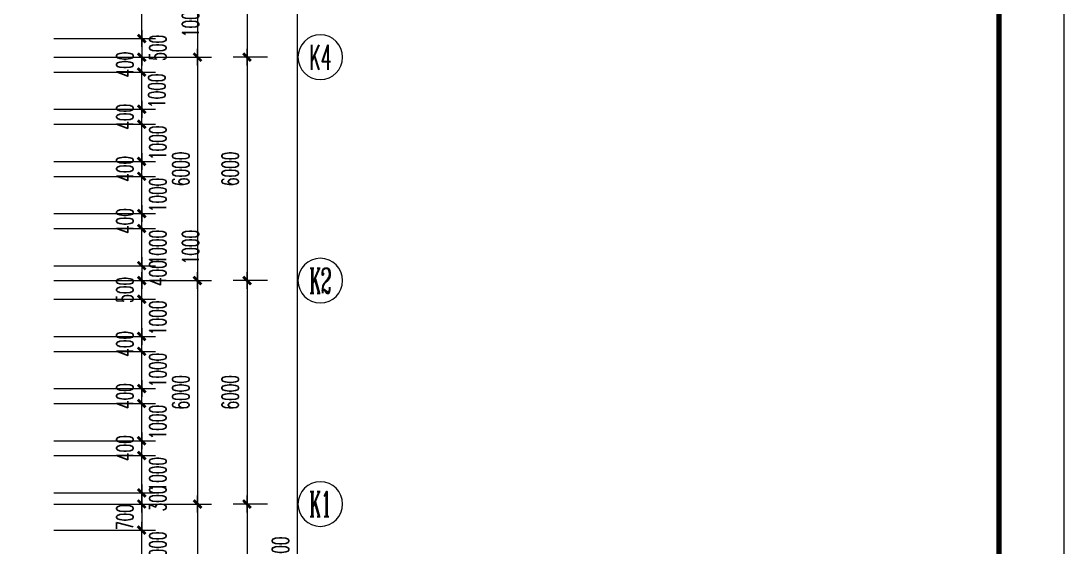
# Model space of a CAD drawing. Extents: x 1575758 to 1999219, y -897052 to -636879.
# Drawn here: x 1684444 to 1712478, y -680746 to -666614 of the extents above; entities that cross this region are included whole.
import ezdxf
from ezdxf.enums import TextEntityAlignment as Align

# ---------------------------------------------------------------- set-up
doc = ezdxf.new("R2010")
doc.units = 0
doc.header["$LTSCALE"] = 1500
doc.header["$MEASUREMENT"] = 0
doc.layers.get('0').update_dxf_attribs({"linetype": 'CONTINUOUS', "lineweight": 5})
doc.layers.get('DEFPOINTS').update_dxf_attribs({"linetype": 'CONTINUOUS', "lineweight": 5})
for name, color, linetype, lineweight in [('AXIS', 7, 'CONTINUOUS', 5), ('AXIS_TEXT', 7, 'CONTINUOUS', 5), ('PUB_DIM', 7, 'CONTINUOUS', 5)]:
    doc.layers.add(name, color=color, linetype=linetype, lineweight=lineweight)
doc.styles.add('COMPLEX', font='COMPLEX')
doc.styles.add('DIM_FONT', font='romans.shx', dxfattribs={"width": 0.6})
doc.dimstyles.new('NORMAL', dxfattribs={"dimscale": 1.5, "dimtxt": 300, "dimasz": 1, "dimexe": 250, "dimexo": 300, "dimgap": 150, "dimtad": 1, "dimdec": 0, "dimdsep": 46, "dimtxsty": 'DIM_FONT', "dimblk1": '_DIMX', "dimblk2": '_DIMX', "dimsah": 1, "dimcen": 2.5, "dimdle": 0.3, "dimclrd": 256, "dimclre": 256, "dimclrt": 256, "dimadec": 0, "dimazin": 0, "dimtfac": 1, "dimtdec": 0, "dimtix": 1, "dimtmove": 2, "dimatfit": 3, "dimldrblk": '_DIMX', "dimfxl": 1, "dimtvp": 1, "dimtolj": 1, "dimtzin": 0, "dimlwd": -1, "dimlwe": -1, "dimarcsym": 0})

# ---------------------------------------------------------------- blocks, each defined once
blk = doc.blocks.new('_AXISO')
blk.add_circle((0, 0), 0.5)
at = {"layer": 'AXIS_TEXT', "style": 'COMPLEX', "width": 1.041667}
blk.add_attdef('A', text='', height=0.56, dxfattribs=at).set_placement((-0.25, -0.28), (0.25, -0.28), align=Align.FIT)
blk = doc.blocks.new('_DIMX')
blk.add_line((-150, 0), (150, 0))
at = {"const_width": 50}
blk.add_lwpolyline([(-70, -70), (70, 70)], dxfattribs=at)
blk = doc.blocks.new('*D374')
at = {"layer": 'DEFPOINTS', "color": 0, "lineweight": 5}
for p in [(1684881, -667589), (1684881, -673589), (1689191, -673589)]:
    blk.add_point(p, dxfattribs=at)
at = {"layer": 'PUB_DIM'}
for p, q in [((1685331, -667589), (1689566, -667589)), ((1689191, -667591), (1689191, -673588)), ((1685331, -673589), (1689566, -673589))]:
    blk.add_line(p, q, dxfattribs=at)
at = {"layer": 'PUB_DIM', "xscale": 1.5, "yscale": 1.5, "zscale": 1.5}
for p, rotation in [((1689191, -667589), 90), ((1689191, -673589), 270)]:
    blk.add_blockref('_DIMX', p, dxfattribs=dict(at, rotation=rotation))
at = {"layer": 'PUB_DIM', "insert": (1688741, -670589), "char_height": 450, "attachment_point": 5, "rotation": 90, "style": 'DIM_FONT'}
blk.add_mtext('\\A1;6000', dxfattribs=at)
blk = doc.blocks.new('*D375')
at = {"layer": 'DEFPOINTS', "color": 0, "lineweight": 5}
for p in [(1684881, -673589), (1684881, -679589), (1689191, -679589)]:
    blk.add_point(p, dxfattribs=at)
at = {"layer": 'PUB_DIM'}
for p, q in [((1685331, -673589), (1689566, -673589)), ((1689191, -673591), (1689191, -679588)), ((1685331, -679589), (1689566, -679589))]:
    blk.add_line(p, q, dxfattribs=at)
at = {"layer": 'PUB_DIM', "xscale": 1.5, "yscale": 1.5, "zscale": 1.5}
for p, rotation in [((1689191, -673589), 90), ((1689191, -679589), 270)]:
    blk.add_blockref('_DIMX', p, dxfattribs=dict(at, rotation=rotation))
at = {"layer": 'PUB_DIM', "insert": (1688741, -676589), "char_height": 450, "attachment_point": 5, "rotation": 90, "style": 'DIM_FONT'}
blk.add_mtext('\\A1;6000', dxfattribs=at)
blk = doc.blocks.new('*D376')
at = {"layer": 'DEFPOINTS', "color": 0, "lineweight": 5}
for p in [(1684881, -679589), (1684881, -684989), (1689191, -684989)]:
    blk.add_point(p, dxfattribs=at)
at = {"layer": 'PUB_DIM'}
for p, q in [((1685331, -679589), (1689566, -679589)), ((1689191, -679591), (1689191, -684988)), ((1685331, -684989), (1689566, -684989))]:
    blk.add_line(p, q, dxfattribs=at)
at = {"layer": 'PUB_DIM', "xscale": 1.5, "yscale": 1.5, "zscale": 1.5}
for p, rotation in [((1689191, -679589), 90), ((1689191, -684989), 270)]:
    blk.add_blockref('_DIMX', p, dxfattribs=dict(at, rotation=rotation))
at = {"layer": 'PUB_DIM', "insert": (1688741, -682289), "char_height": 450, "attachment_point": 5, "rotation": 90, "style": 'DIM_FONT'}
blk.add_mtext('\\A1;5400', dxfattribs=at)
blk = doc.blocks.new('*D377')
at = {"layer": 'DEFPOINTS', "color": 0, "lineweight": 5}
for p in [(1684881, -661589), (1684881, -667589), (1689191, -667589)]:
    blk.add_point(p, dxfattribs=at)
at = {"layer": 'PUB_DIM'}
for p, q in [((1685331, -661589), (1689566, -661589)), ((1689191, -661591), (1689191, -667588)), ((1685331, -667589), (1689566, -667589))]:
    blk.add_line(p, q, dxfattribs=at)
at = {"layer": 'PUB_DIM', "xscale": 1.5, "yscale": 1.5, "zscale": 1.5}
for p, rotation in [((1689191, -661589), 90), ((1689191, -667589), 270)]:
    blk.add_blockref('_DIMX', p, dxfattribs=dict(at, rotation=rotation))
at = {"layer": 'PUB_DIM', "insert": (1688741, -664589), "char_height": 450, "attachment_point": 5, "rotation": 90, "style": 'DIM_FONT'}
blk.add_mtext('\\A1;6000', dxfattribs=at)
blk = doc.blocks.new('*D502')
at = {"layer": 'DEFPOINTS', "color": 0, "lineweight": 5}
for p in [(1684881, -679289), (1687691, -679289), (1684881, -679589)]:
    blk.add_point(p, dxfattribs=at)
at = {"layer": 'PUB_DIM'}
for p, q in [((1685331, -679289), (1688066, -679289)), ((1687691, -679288), (1687691, -679286)), ((1687691, -679589), (1687691, -679289)), ((1685331, -679589), (1688066, -679589)), ((1687691, -679591), (1687691, -679592))]:
    blk.add_line(p, q, dxfattribs=at)
at = {"layer": 'PUB_DIM', "xscale": 1.5, "yscale": 1.5, "zscale": 1.5}
for p, rotation in [((1687691, -679289), 270), ((1687691, -679589), 90)]:
    blk.add_blockref('_DIMX', p, dxfattribs=dict(at, rotation=rotation))
at = {"layer": 'PUB_DIM', "insert": (1688123, -679439), "char_height": 450, "attachment_point": 5, "rotation": 90, "style": 'DIM_FONT'}
blk.add_mtext('\\A1;300', dxfattribs=at)
blk = doc.blocks.new('*D503')
at = {"layer": 'DEFPOINTS', "color": 0, "lineweight": 5}
for p in [(1684881, -677889), (1687691, -677889), (1684881, -678289)]:
    blk.add_point(p, dxfattribs=at)
at = {"layer": 'PUB_DIM'}
for p, q in [((1685331, -677889), (1688066, -677889)), ((1687691, -677888), (1687691, -677886)), ((1687691, -678289), (1687691, -677889)), ((1685331, -678289), (1688066, -678289)), ((1687691, -678291), (1687691, -678292))]:
    blk.add_line(p, q, dxfattribs=at)
at = {"layer": 'PUB_DIM', "xscale": 1.5, "yscale": 1.5, "zscale": 1.5}
for p, rotation in [((1687691, -677889), 270), ((1687691, -678289), 90)]:
    blk.add_blockref('_DIMX', p, dxfattribs=dict(at, rotation=rotation))
at = {"layer": 'PUB_DIM', "insert": (1687241, -678089), "char_height": 450, "attachment_point": 5, "rotation": 90, "style": 'DIM_FONT'}
blk.add_mtext('\\A1;400', dxfattribs=at)
blk = doc.blocks.new('*D504')
at = {"layer": 'DEFPOINTS', "color": 0, "lineweight": 5}
for p in [(1684881, -676489), (1687691, -676489), (1684881, -676889)]:
    blk.add_point(p, dxfattribs=at)
at = {"layer": 'PUB_DIM'}
for p, q in [((1685331, -676489), (1688066, -676489)), ((1687691, -676488), (1687691, -676486)), ((1687691, -676889), (1687691, -676489)), ((1685331, -676889), (1688066, -676889)), ((1687691, -676891), (1687691, -676892))]:
    blk.add_line(p, q, dxfattribs=at)
at = {"layer": 'PUB_DIM', "xscale": 1.5, "yscale": 1.5, "zscale": 1.5}
for p, rotation in [((1687691, -676489), 270), ((1687691, -676889), 90)]:
    blk.add_blockref('_DIMX', p, dxfattribs=dict(at, rotation=rotation))
at = {"layer": 'PUB_DIM', "insert": (1687241, -676689), "char_height": 450, "attachment_point": 5, "rotation": 90, "style": 'DIM_FONT'}
blk.add_mtext('\\A1;400', dxfattribs=at)
blk = doc.blocks.new('*D505')
at = {"layer": 'DEFPOINTS', "color": 0, "lineweight": 5}
for p in [(1684881, -675489), (1687691, -675489), (1684881, -676489)]:
    blk.add_point(p, dxfattribs=at)
at = {"layer": 'PUB_DIM'}
for p, q in [((1685331, -675489), (1688066, -675489)), ((1687691, -676488), (1687691, -675491)), ((1685331, -676489), (1688066, -676489))]:
    blk.add_line(p, q, dxfattribs=at)
at = {"layer": 'PUB_DIM', "xscale": 1.5, "yscale": 1.5, "zscale": 1.5}
for p, rotation in [((1687691, -675489), 90), ((1687691, -676489), 270)]:
    blk.add_blockref('_DIMX', p, dxfattribs=dict(at, rotation=rotation))
at = {"layer": 'PUB_DIM', "insert": (1688123, -675989), "char_height": 450, "attachment_point": 5, "rotation": 90, "style": 'DIM_FONT'}
blk.add_mtext('\\A1;1000', dxfattribs=at)
blk = doc.blocks.new('*D506')
at = {"layer": 'DEFPOINTS', "color": 0, "lineweight": 5}
for p in [(1684881, -675089), (1687691, -675089), (1684881, -675489)]:
    blk.add_point(p, dxfattribs=at)
at = {"layer": 'PUB_DIM'}
for p, q in [((1685331, -675089), (1688066, -675089)), ((1687691, -675088), (1687691, -675086)), ((1687691, -675489), (1687691, -675089)), ((1685331, -675489), (1688066, -675489)), ((1687691, -675491), (1687691, -675492))]:
    blk.add_line(p, q, dxfattribs=at)
at = {"layer": 'PUB_DIM', "xscale": 1.5, "yscale": 1.5, "zscale": 1.5}
for p, rotation in [((1687691, -675089), 270), ((1687691, -675489), 90)]:
    blk.add_blockref('_DIMX', p, dxfattribs=dict(at, rotation=rotation))
at = {"layer": 'PUB_DIM', "insert": (1687241, -675289), "char_height": 450, "attachment_point": 5, "rotation": 90, "style": 'DIM_FONT'}
blk.add_mtext('\\A1;400', dxfattribs=at)
blk = doc.blocks.new('*D507')
at = {"layer": 'DEFPOINTS', "color": 0, "lineweight": 5}
for p in [(1684881, -673589), (1687691, -673589), (1684881, -674089)]:
    blk.add_point(p, dxfattribs=at)
at = {"layer": 'PUB_DIM'}
for p, q in [((1685331, -673589), (1688066, -673589)), ((1687691, -673588), (1687691, -673586)), ((1687691, -674089), (1687691, -673589)), ((1685331, -674089), (1688066, -674089)), ((1687691, -674091), (1687691, -674092))]:
    blk.add_line(p, q, dxfattribs=at)
at = {"layer": 'PUB_DIM', "xscale": 1.5, "yscale": 1.5, "zscale": 1.5}
for p, rotation in [((1687691, -673589), 270), ((1687691, -674089), 90)]:
    blk.add_blockref('_DIMX', p, dxfattribs=dict(at, rotation=rotation))
at = {"layer": 'PUB_DIM', "insert": (1687241, -673839), "char_height": 450, "attachment_point": 5, "rotation": 90, "style": 'DIM_FONT'}
blk.add_mtext('\\A1;500', dxfattribs=at)
blk = doc.blocks.new('*D508')
at = {"layer": 'DEFPOINTS', "color": 0, "lineweight": 5}
for p in [(1684881, -672189), (1687691, -672189), (1684881, -673189)]:
    blk.add_point(p, dxfattribs=at)
at = {"layer": 'PUB_DIM'}
for p, q in [((1685331, -672189), (1688066, -672189)), ((1687691, -673188), (1687691, -672191)), ((1685331, -673189), (1688066, -673189))]:
    blk.add_line(p, q, dxfattribs=at)
at = {"layer": 'PUB_DIM', "xscale": 1.5, "yscale": 1.5, "zscale": 1.5}
for p, rotation in [((1687691, -672189), 90), ((1687691, -673189), 270)]:
    blk.add_blockref('_DIMX', p, dxfattribs=dict(at, rotation=rotation))
at = {"layer": 'PUB_DIM', "insert": (1689005, -672689), "char_height": 450, "attachment_point": 5, "rotation": 90, "style": 'DIM_FONT'}
blk.add_mtext('\\A1;1000', dxfattribs=at)
blk = doc.blocks.new('*D509')
at = {"layer": 'DEFPOINTS', "color": 0, "lineweight": 5}
for p in [(1684881, -671789), (1687691, -671789), (1684881, -672189)]:
    blk.add_point(p, dxfattribs=at)
at = {"layer": 'PUB_DIM'}
for p, q in [((1685331, -671789), (1688066, -671789)), ((1687691, -671788), (1687691, -671786)), ((1687691, -672189), (1687691, -671789)), ((1685331, -672189), (1688066, -672189)), ((1687691, -672191), (1687691, -672192))]:
    blk.add_line(p, q, dxfattribs=at)
at = {"layer": 'PUB_DIM', "xscale": 1.5, "yscale": 1.5, "zscale": 1.5}
for p, rotation in [((1687691, -671789), 270), ((1687691, -672189), 90)]:
    blk.add_blockref('_DIMX', p, dxfattribs=dict(at, rotation=rotation))
at = {"layer": 'PUB_DIM', "insert": (1687241, -671989), "char_height": 450, "attachment_point": 5, "rotation": 90, "style": 'DIM_FONT'}
blk.add_mtext('\\A1;400', dxfattribs=at)
blk = doc.blocks.new('*D510')
at = {"layer": 'DEFPOINTS', "color": 0, "lineweight": 5}
for p in [(1684881, -670789), (1687691, -670789), (1684881, -671789)]:
    blk.add_point(p, dxfattribs=at)
at = {"layer": 'PUB_DIM'}
for p, q in [((1685331, -670789), (1688066, -670789)), ((1687691, -671788), (1687691, -670791)), ((1685331, -671789), (1688066, -671789))]:
    blk.add_line(p, q, dxfattribs=at)
at = {"layer": 'PUB_DIM', "xscale": 1.5, "yscale": 1.5, "zscale": 1.5}
for p, rotation in [((1687691, -670789), 90), ((1687691, -671789), 270)]:
    blk.add_blockref('_DIMX', p, dxfattribs=dict(at, rotation=rotation))
at = {"layer": 'PUB_DIM', "insert": (1688123, -671289), "char_height": 450, "attachment_point": 5, "rotation": 90, "style": 'DIM_FONT'}
blk.add_mtext('\\A1;1000', dxfattribs=at)
blk = doc.blocks.new('*D511')
at = {"layer": 'DEFPOINTS', "color": 0, "lineweight": 5}
for p in [(1684881, -670389), (1687691, -670389), (1684881, -670789)]:
    blk.add_point(p, dxfattribs=at)
at = {"layer": 'PUB_DIM'}
for p, q in [((1685331, -670389), (1688066, -670389)), ((1687691, -670388), (1687691, -670386)), ((1687691, -670789), (1687691, -670389)), ((1685331, -670789), (1688066, -670789)), ((1687691, -670791), (1687691, -670792))]:
    blk.add_line(p, q, dxfattribs=at)
at = {"layer": 'PUB_DIM', "xscale": 1.5, "yscale": 1.5, "zscale": 1.5}
for p, rotation in [((1687691, -670389), 270), ((1687691, -670789), 90)]:
    blk.add_blockref('_DIMX', p, dxfattribs=dict(at, rotation=rotation))
at = {"layer": 'PUB_DIM', "insert": (1687241, -670589), "char_height": 450, "attachment_point": 5, "rotation": 90, "style": 'DIM_FONT'}
blk.add_mtext('\\A1;400', dxfattribs=at)
blk = doc.blocks.new('*D512')
at = {"layer": 'DEFPOINTS', "color": 0, "lineweight": 5}
for p in [(1684881, -669389), (1687691, -669389), (1684881, -670389)]:
    blk.add_point(p, dxfattribs=at)
at = {"layer": 'PUB_DIM'}
for p, q in [((1685331, -669389), (1688066, -669389)), ((1687691, -670388), (1687691, -669391)), ((1685331, -670389), (1688066, -670389))]:
    blk.add_line(p, q, dxfattribs=at)
at = {"layer": 'PUB_DIM', "xscale": 1.5, "yscale": 1.5, "zscale": 1.5}
for p, rotation in [((1687691, -669389), 90), ((1687691, -670389), 270)]:
    blk.add_blockref('_DIMX', p, dxfattribs=dict(at, rotation=rotation))
at = {"layer": 'PUB_DIM', "insert": (1688123, -669889), "char_height": 450, "attachment_point": 5, "rotation": 90, "style": 'DIM_FONT'}
blk.add_mtext('\\A1;1000', dxfattribs=at)
blk = doc.blocks.new('*D513')
at = {"layer": 'DEFPOINTS', "color": 0, "lineweight": 5}
for p in [(1684881, -668989), (1687691, -668989), (1684881, -669389)]:
    blk.add_point(p, dxfattribs=at)
at = {"layer": 'PUB_DIM'}
for p, q in [((1685331, -668989), (1688066, -668989)), ((1687691, -668988), (1687691, -668986)), ((1687691, -669389), (1687691, -668989)), ((1685331, -669389), (1688066, -669389)), ((1687691, -669391), (1687691, -669392))]:
    blk.add_line(p, q, dxfattribs=at)
at = {"layer": 'PUB_DIM', "xscale": 1.5, "yscale": 1.5, "zscale": 1.5}
for p, rotation in [((1687691, -668989), 270), ((1687691, -669389), 90)]:
    blk.add_blockref('_DIMX', p, dxfattribs=dict(at, rotation=rotation))
at = {"layer": 'PUB_DIM', "insert": (1687241, -669189), "char_height": 450, "attachment_point": 5, "rotation": 90, "style": 'DIM_FONT'}
blk.add_mtext('\\A1;400', dxfattribs=at)
blk = doc.blocks.new('*D514')
at = {"layer": 'DEFPOINTS', "color": 0, "lineweight": 5}
for p in [(1684881, -667989), (1687691, -667989), (1684881, -668989)]:
    blk.add_point(p, dxfattribs=at)
at = {"layer": 'PUB_DIM'}
for p, q in [((1685331, -667989), (1688066, -667989)), ((1687691, -668988), (1687691, -667991)), ((1685331, -668989), (1688066, -668989))]:
    blk.add_line(p, q, dxfattribs=at)
at = {"layer": 'PUB_DIM', "xscale": 1.5, "yscale": 1.5, "zscale": 1.5}
for p, rotation in [((1687691, -667989), 90), ((1687691, -668989), 270)]:
    blk.add_blockref('_DIMX', p, dxfattribs=dict(at, rotation=rotation))
at = {"layer": 'PUB_DIM', "insert": (1688100, -668489), "char_height": 450, "attachment_point": 5, "rotation": 90, "style": 'DIM_FONT'}
blk.add_mtext('\\A1;1000', dxfattribs=at)
blk = doc.blocks.new('*D515')
at = {"layer": 'DEFPOINTS', "color": 0, "lineweight": 5}
for p in [(1684881, -667589), (1687691, -667589), (1684881, -667989)]:
    blk.add_point(p, dxfattribs=at)
at = {"layer": 'PUB_DIM'}
for p, q in [((1685331, -667589), (1688066, -667589)), ((1687691, -667588), (1687691, -667586)), ((1687691, -667989), (1687691, -667589)), ((1685331, -667989), (1688066, -667989)), ((1687691, -667991), (1687691, -667992))]:
    blk.add_line(p, q, dxfattribs=at)
at = {"layer": 'PUB_DIM', "xscale": 1.5, "yscale": 1.5, "zscale": 1.5}
for p, rotation in [((1687691, -667589), 270), ((1687691, -667989), 90)]:
    blk.add_blockref('_DIMX', p, dxfattribs=dict(at, rotation=rotation))
at = {"layer": 'PUB_DIM', "insert": (1687241, -667789), "char_height": 450, "attachment_point": 5, "rotation": 90, "style": 'DIM_FONT'}
blk.add_mtext('\\A1;400', dxfattribs=at)
blk = doc.blocks.new('*D516')
at = {"layer": 'DEFPOINTS', "color": 0, "lineweight": 5}
for p in [(1684881, -666089), (1687691, -666089), (1684881, -667089)]:
    blk.add_point(p, dxfattribs=at)
at = {"layer": 'PUB_DIM'}
for p, q in [((1685331, -666089), (1688066, -666089)), ((1687691, -667088), (1687691, -666091)), ((1685331, -667089), (1688066, -667089))]:
    blk.add_line(p, q, dxfattribs=at)
at = {"layer": 'PUB_DIM', "xscale": 1.5, "yscale": 1.5, "zscale": 1.5}
for p, rotation in [((1687691, -666089), 90), ((1687691, -667089), 270)]:
    blk.add_blockref('_DIMX', p, dxfattribs=dict(at, rotation=rotation))
at = {"layer": 'PUB_DIM', "insert": (1689005, -666589), "char_height": 450, "attachment_point": 5, "rotation": 90, "style": 'DIM_FONT'}
blk.add_mtext('\\A1;1000', dxfattribs=at)
blk = doc.blocks.new('*D538')
at = {"layer": 'DEFPOINTS', "color": 0, "lineweight": 5}
for p in [(1688423, -653339), (1688423, -708739), (1691873, -708739)]:
    blk.add_point(p, dxfattribs=at)
at = {"layer": 'PUB_DIM'}
for p, q in [((1688873, -653339), (1692248, -653339)), ((1691873, -653341), (1691873, -708738)), ((1688873, -708739), (1692248, -708739))]:
    blk.add_line(p, q, dxfattribs=at)
at = {"layer": 'PUB_DIM', "xscale": 1.5, "yscale": 1.5, "zscale": 1.5}
for p, rotation in [((1691873, -653339), 90), ((1691873, -708739), 270)]:
    blk.add_blockref('_DIMX', p, dxfattribs=dict(at, rotation=rotation))
at = {"layer": 'PUB_DIM', "insert": (1691423, -681039), "char_height": 450, "attachment_point": 5, "rotation": 90, "style": 'DIM_FONT'}
blk.add_mtext('\\A1;55400', dxfattribs=at)
blk = doc.blocks.new('*D677')
at = {"layer": 'DEFPOINTS', "color": 0, "lineweight": 5}
for p in [(1684881, -667089), (1684881, -667589), (1687691, -667589)]:
    blk.add_point(p, dxfattribs=at)
at = {"layer": 'PUB_DIM'}
for p, q in [((1685331, -667089), (1688066, -667089)), ((1687691, -667091), (1687691, -667588)), ((1685331, -667589), (1688066, -667589))]:
    blk.add_line(p, q, dxfattribs=at)
at = {"layer": 'PUB_DIM', "xscale": 1.5, "yscale": 1.5, "zscale": 1.5}
for p, rotation in [((1687691, -667089), 90), ((1687691, -667589), 270)]:
    blk.add_blockref('_DIMX', p, dxfattribs=dict(at, rotation=rotation))
at = {"layer": 'PUB_DIM', "insert": (1688123, -667339), "char_height": 450, "attachment_point": 5, "rotation": 90, "style": 'DIM_FONT'}
blk.add_mtext('\\A1;500', dxfattribs=at)
blk = doc.blocks.new('*D678')
at = {"layer": 'DEFPOINTS', "color": 0, "lineweight": 5}
for p in [(1684881, -673189), (1684881, -673589), (1687691, -673589)]:
    blk.add_point(p, dxfattribs=at)
at = {"layer": 'PUB_DIM'}
for p, q in [((1685331, -673189), (1688066, -673189)), ((1687691, -673188), (1687691, -673186)), ((1687691, -673189), (1687691, -673589)), ((1685331, -673589), (1688066, -673589)), ((1687691, -673591), (1687691, -673592))]:
    blk.add_line(p, q, dxfattribs=at)
at = {"layer": 'PUB_DIM', "xscale": 1.5, "yscale": 1.5, "zscale": 1.5}
for p, rotation in [((1687691, -673189), 270), ((1687691, -673589), 90)]:
    blk.add_blockref('_DIMX', p, dxfattribs=dict(at, rotation=rotation))
at = {"layer": 'PUB_DIM', "insert": (1688123, -673389), "char_height": 450, "attachment_point": 5, "rotation": 90, "style": 'DIM_FONT'}
blk.add_mtext('\\A1;400', dxfattribs=at)
blk = doc.blocks.new('*D679')
at = {"layer": 'DEFPOINTS', "color": 0, "lineweight": 5}
for p in [(1684881, -679589), (1684881, -680289), (1687691, -680289)]:
    blk.add_point(p, dxfattribs=at)
at = {"layer": 'PUB_DIM'}
for p, q in [((1685331, -679589), (1688066, -679589)), ((1687691, -679588), (1687691, -679586)), ((1687691, -679589), (1687691, -680289)), ((1685331, -680289), (1688066, -680289)), ((1687691, -680291), (1687691, -680292))]:
    blk.add_line(p, q, dxfattribs=at)
at = {"layer": 'PUB_DIM', "xscale": 1.5, "yscale": 1.5, "zscale": 1.5}
for p, rotation in [((1687691, -679589), 270), ((1687691, -680289), 90)]:
    blk.add_blockref('_DIMX', p, dxfattribs=dict(at, rotation=rotation))
at = {"layer": 'PUB_DIM', "insert": (1687241, -679939), "char_height": 450, "attachment_point": 5, "rotation": 90, "style": 'DIM_FONT'}
blk.add_mtext('\\A1;700', dxfattribs=at)
blk = doc.blocks.new('*D1643')
at = {"layer": 'DEFPOINTS', "color": 0, "lineweight": 5}
for p in [(1684881, -672189), (1687691, -672189), (1684881, -673189)]:
    blk.add_point(p, dxfattribs=at)
at = {"layer": 'PUB_DIM'}
for p, q in [((1685331, -672189), (1688066, -672189)), ((1687691, -673188), (1687691, -672191)), ((1685331, -673189), (1688066, -673189))]:
    blk.add_line(p, q, dxfattribs=at)
at = {"layer": 'PUB_DIM', "xscale": 1.5, "yscale": 1.5, "zscale": 1.5}
for p, rotation in [((1687691, -672189), 90), ((1687691, -673189), 270)]:
    blk.add_blockref('_DIMX', p, dxfattribs=dict(at, rotation=rotation))
at = {"layer": 'PUB_DIM', "insert": (1688123, -672689), "char_height": 450, "attachment_point": 5, "rotation": 90, "style": 'DIM_FONT'}
blk.add_mtext('\\A1;1000', dxfattribs=at)
blk = doc.blocks.new('*D1644')
at = {"layer": 'DEFPOINTS', "color": 0, "lineweight": 5}
for p in [(1684881, -674089), (1687691, -674089), (1684881, -675089)]:
    blk.add_point(p, dxfattribs=at)
at = {"layer": 'PUB_DIM'}
for p, q in [((1685331, -674089), (1688066, -674089)), ((1687691, -675088), (1687691, -674091)), ((1685331, -675089), (1688066, -675089))]:
    blk.add_line(p, q, dxfattribs=at)
at = {"layer": 'PUB_DIM', "xscale": 1.5, "yscale": 1.5, "zscale": 1.5}
for p, rotation in [((1687691, -674089), 90), ((1687691, -675089), 270)]:
    blk.add_blockref('_DIMX', p, dxfattribs=dict(at, rotation=rotation))
at = {"layer": 'PUB_DIM', "insert": (1688123, -674589), "char_height": 450, "attachment_point": 5, "rotation": 90, "style": 'DIM_FONT'}
blk.add_mtext('\\A1;1000', dxfattribs=at)
blk = doc.blocks.new('*D1645')
at = {"layer": 'DEFPOINTS', "color": 0, "lineweight": 5}
for p in [(1684881, -676889), (1687691, -676889), (1684881, -677889)]:
    blk.add_point(p, dxfattribs=at)
at = {"layer": 'PUB_DIM'}
for p, q in [((1685331, -676889), (1688066, -676889)), ((1687691, -677888), (1687691, -676891)), ((1685331, -677889), (1688066, -677889))]:
    blk.add_line(p, q, dxfattribs=at)
at = {"layer": 'PUB_DIM', "xscale": 1.5, "yscale": 1.5, "zscale": 1.5}
for p, rotation in [((1687691, -676889), 90), ((1687691, -677889), 270)]:
    blk.add_blockref('_DIMX', p, dxfattribs=dict(at, rotation=rotation))
at = {"layer": 'PUB_DIM', "insert": (1688123, -677389), "char_height": 450, "attachment_point": 5, "rotation": 90, "style": 'DIM_FONT'}
blk.add_mtext('\\A1;1000', dxfattribs=at)
blk = doc.blocks.new('*D1646')
at = {"layer": 'DEFPOINTS', "color": 0, "lineweight": 5}
for p in [(1684881, -678289), (1687691, -678289), (1684881, -679289)]:
    blk.add_point(p, dxfattribs=at)
at = {"layer": 'PUB_DIM'}
for p, q in [((1685331, -678289), (1688066, -678289)), ((1687691, -679288), (1687691, -678291)), ((1685331, -679289), (1688066, -679289))]:
    blk.add_line(p, q, dxfattribs=at)
at = {"layer": 'PUB_DIM', "xscale": 1.5, "yscale": 1.5, "zscale": 1.5}
for p, rotation in [((1687691, -678289), 90), ((1687691, -679289), 270)]:
    blk.add_blockref('_DIMX', p, dxfattribs=dict(at, rotation=rotation))
at = {"layer": 'PUB_DIM', "insert": (1688123, -678789), "char_height": 450, "attachment_point": 5, "rotation": 90, "style": 'DIM_FONT'}
blk.add_mtext('\\A1;1000', dxfattribs=at)
blk = doc.blocks.new('*D1647')
at = {"layer": 'DEFPOINTS', "color": 0, "lineweight": 5}
for p in [(1684881, -680289), (1687691, -680289), (1684881, -681289)]:
    blk.add_point(p, dxfattribs=at)
at = {"layer": 'PUB_DIM'}
for p, q in [((1685331, -680289), (1688066, -680289)), ((1687691, -681288), (1687691, -680291)), ((1685331, -681289), (1688066, -681289))]:
    blk.add_line(p, q, dxfattribs=at)
at = {"layer": 'PUB_DIM', "xscale": 1.5, "yscale": 1.5, "zscale": 1.5}
for p, rotation in [((1687691, -680289), 90), ((1687691, -681289), 270)]:
    blk.add_blockref('_DIMX', p, dxfattribs=dict(at, rotation=rotation))
at = {"layer": 'PUB_DIM', "insert": (1688123, -680789), "char_height": 450, "attachment_point": 5, "rotation": 90, "style": 'DIM_FONT'}
blk.add_mtext('\\A1;1000', dxfattribs=at)
blk = doc.blocks.new('*D1792')
at = {"layer": 'DEFPOINTS', "color": 0, "lineweight": 5}
for p in [(1691521, -661589), (1690521, -667589), (1691521, -667589)]:
    blk.add_point(p, dxfattribs=at)
at = {"layer": 'PUB_DIM'}
for p, q in [((1691071, -661589), (1690146, -661589)), ((1690521, -661591), (1690521, -667588)), ((1691071, -667589), (1690146, -667589))]:
    blk.add_line(p, q, dxfattribs=at)
at = {"layer": 'PUB_DIM', "xscale": 1.5, "yscale": 1.5, "zscale": 1.5}
for p, rotation in [((1690521, -661589), 90), ((1690521, -667589), 270)]:
    blk.add_blockref('_DIMX', p, dxfattribs=dict(at, rotation=rotation))
at = {"layer": 'PUB_DIM', "insert": (1690071, -664589), "char_height": 450, "attachment_point": 5, "rotation": 90, "style": 'DIM_FONT'}
blk.add_mtext('\\A1;6000', dxfattribs=at)
blk = doc.blocks.new('*D1793')
at = {"layer": 'DEFPOINTS', "color": 0, "lineweight": 5}
for p in [(1691521, -667589), (1690521, -673589), (1691521, -673589)]:
    blk.add_point(p, dxfattribs=at)
at = {"layer": 'PUB_DIM'}
for p, q in [((1691071, -667589), (1690146, -667589)), ((1690521, -667591), (1690521, -673588)), ((1691071, -673589), (1690146, -673589))]:
    blk.add_line(p, q, dxfattribs=at)
at = {"layer": 'PUB_DIM', "xscale": 1.5, "yscale": 1.5, "zscale": 1.5}
for p, rotation in [((1690521, -667589), 90), ((1690521, -673589), 270)]:
    blk.add_blockref('_DIMX', p, dxfattribs=dict(at, rotation=rotation))
at = {"layer": 'PUB_DIM', "insert": (1690071, -670589), "char_height": 450, "attachment_point": 5, "rotation": 90, "style": 'DIM_FONT'}
blk.add_mtext('\\A1;6000', dxfattribs=at)
blk = doc.blocks.new('*D1794')
at = {"layer": 'DEFPOINTS', "color": 0, "lineweight": 5}
for p in [(1691521, -673589), (1690521, -679589), (1691521, -679589)]:
    blk.add_point(p, dxfattribs=at)
at = {"layer": 'PUB_DIM'}
for p, q in [((1691071, -673589), (1690146, -673589)), ((1690521, -673591), (1690521, -679588)), ((1691071, -679589), (1690146, -679589))]:
    blk.add_line(p, q, dxfattribs=at)
at = {"layer": 'PUB_DIM', "xscale": 1.5, "yscale": 1.5, "zscale": 1.5}
for p, rotation in [((1690521, -673589), 90), ((1690521, -679589), 270)]:
    blk.add_blockref('_DIMX', p, dxfattribs=dict(at, rotation=rotation))
at = {"layer": 'PUB_DIM', "insert": (1690071, -676589), "char_height": 450, "attachment_point": 5, "rotation": 90, "style": 'DIM_FONT'}
blk.add_mtext('\\A1;6000', dxfattribs=at)
blk = doc.blocks.new('*D1795')
at = {"layer": 'DEFPOINTS', "color": 0, "lineweight": 5}
for p in [(1691521, -679589), (1690521, -684989), (1691521, -684989)]:
    blk.add_point(p, dxfattribs=at)
at = {"layer": 'PUB_DIM'}
for p, q in [((1691071, -679589), (1690146, -679589)), ((1690521, -679591), (1690521, -684988)), ((1691071, -684989), (1690146, -684989))]:
    blk.add_line(p, q, dxfattribs=at)
at = {"layer": 'PUB_DIM', "xscale": 1.5, "yscale": 1.5, "zscale": 1.5}
for p, rotation in [((1690521, -679589), 90), ((1690521, -684989), 270)]:
    blk.add_blockref('_DIMX', p, dxfattribs=dict(at, rotation=rotation))
at = {"layer": 'PUB_DIM', "insert": (1690071, -682289), "char_height": 450, "attachment_point": 5, "rotation": 90, "style": 'DIM_FONT'}
blk.add_mtext('\\A1;5400', dxfattribs=at)

msp = doc.modelspace()

# ---------------------------------------------------------------- linework, layer by layer
at = {"layer": 'AXIS', "color": 250}
msp.add_lwpolyline([(1575758, -639932.6), (1575758, -741246), (1712478.5, -741246), (1712478.5, -639932.6)], close=True, dxfattribs=at)
at = {"layer": 'AXIS', "color": 0, "const_width": 140.2}
msp.add_lwpolyline([(1577510.8, -641685.4), (1577510.8, -739493.2), (1710725.7, -739493.2), (1710725.7, -641685.4)], close=True, dxfattribs=at)

# ---------------------------------------------------------------- block references
at = {"layer": 'PUB_DIM'}
ref = msp.add_blockref('_AXISO', (1692491.2, -667589.3), dxfattribs=dict(at, xscale=-1200, yscale=1200, zscale=1200))
ref.add_attrib('A', 'K4', dxfattribs={"layer": 'AXIS_TEXT', "height": 672, "style": 'COMPLEX', "width": 0.493421}).set_placement((1692191.2, -667925.3), (1692791.2, -667925.3), align=Align.FIT)
ref = msp.add_blockref('_AXISO', (1692491.2, -673589.3), dxfattribs=dict(at, xscale=-1200, yscale=1200, zscale=1200))
ref.add_attrib('A', 'K2', dxfattribs={"layer": 'AXIS_TEXT', "height": 672, "style": 'COMPLEX', "width": 0.520833}).set_placement((1692191.2, -673925.3), (1692791.2, -673925.3), align=Align.FIT)
ref = msp.add_blockref('_AXISO', (1692491.2, -679589.3), dxfattribs=dict(at, xscale=-1200, yscale=1200, zscale=1200))
ref.add_attrib('A', 'K1', dxfattribs={"layer": 'AXIS_TEXT', "height": 672, "style": 'COMPLEX', "width": 0.604839}).set_placement((1692191.2, -679925.3), (1692791.2, -679925.3), align=Align.FIT)

# ---------------------------------------------------------------- dimensions: what is measured, and where the dimension line sits
for base, p1, p2, angle, picture, middle in [((1691873.1, -708739.3), (1688423.1, -653339.3), (1688423.1, -708739.3), 90, '*D538', (1691423.1, -681039.3)), ((1689191.2, -667589.3), (1684881.1, -661589.3), (1684881.1, -667589.3), 270, '*D377', (1688741.2, -664589.3)), ((1689191.2, -673589.3), (1684881.1, -667589.3), (1684881.1, -673589.3), 270, '*D374', (1688741.2, -670589.3)), ((1689191.2, -679589.3), (1684881.1, -673589.3), (1684881.1, -679589.3), 270, '*D375', (1688741.2, -676589.3)), ((1689191.2, -684989.3), (1684881.1, -679589.3), (1684881.1, -684989.3), 270, '*D376', (1688741.2, -682289.3))]:
    dim = msp.add_linear_dim(base=base, p1=p1, p2=p2, angle=angle, dimstyle='NORMAL', dxfattribs=at)
    dim.commit()
    dim.dimension.update_dxf_attribs({"geometry": picture, "text_midpoint": middle})
for p1, p2, distance, picture, middle in [((1691521.4, -661589.3), (1691521.4, -667589.3), -1000, '*D1792', (1690071.4, -664589.3)), ((1684881.1, -667989.3), (1684881.1, -667589.3), -2810.1, '*D515', (1687241.2, -667789.3)), ((1691521.4, -667589.3), (1691521.4, -673589.3), -1000, '*D1793', (1690071.4, -670589.3)), ((1684881.1, -669389.3), (1684881.1, -668989.3), -2810.1, '*D513', (1687241.2, -669189.3)), ((1684881.1, -670789.3), (1684881.1, -670389.3), -2810.1, '*D511', (1687241.2, -670589.3)), ((1684881.1, -672189.3), (1684881.1, -671789.3), -2810.1, '*D509', (1687241.2, -671989.3)), ((1684881.1, -674089.3), (1684881.1, -673589.3), -2810.1, '*D507', (1687241.2, -673839.3)), ((1691521.4, -673589.3), (1691521.4, -679589.3), -1000, '*D1794', (1690071.4, -676589.3)), ((1684881.1, -675489.3), (1684881.1, -675089.3), -2810.1, '*D506', (1687241.2, -675289.3)), ((1684881.1, -676889.3), (1684881.1, -676489.3), -2810.1, '*D504', (1687241.2, -676689.3)), ((1684881.1, -678289.3), (1684881.1, -677889.3), -2810.1, '*D503', (1687241.2, -678089.3)), ((1684881.1, -679589.2), (1684881.1, -680289.3), 2810.1, '*D679', (1687241.2, -679939.3)), ((1691521.4, -679589.3), (1691521.4, -684989.3), -1000, '*D1795', (1690071.4, -682289.3))]:
    dim = msp.add_aligned_dim(p1=p1, p2=p2, distance=distance, dimstyle='NORMAL', dxfattribs=at)
    dim.commit()
    dim.dimension.update_dxf_attribs({"geometry": picture, "text_midpoint": middle})
for base, p1, p2, angle, picture, middle in [((1687691.2, -666089.3), (1684881.1, -667089.3), (1684881.1, -666089.3), 90, '*D516', (1689005.2, -666589.3)), ((1687691.2, -667589.3), (1684881.1, -667089.3), (1684881.1, -667589.3), 270, '*D677', (1688123.2, -667339.3)), ((1687691.2, -667989.3), (1684881.1, -668989.3), (1684881.1, -667989.3), 90, '*D514', (1688100.5, -668489.3)), ((1687691.2, -669389.3), (1684881.1, -670389.3), (1684881.1, -669389.3), 90, '*D512', (1688123.2, -669889.3)), ((1687691.2, -670789.3), (1684881.1, -671789.3), (1684881.1, -670789.3), 90, '*D510', (1688122.6, -671289.3)), ((1687691.2, -672189.3), (1684881.1, -673189.3), (1684881.1, -672189.3), 90, '*D508', (1689005.2, -672689.3)), ((1687691.2, -672189.3), (1684881.1, -673189.3), (1684881.1, -672189.3), 90, '*D1643', (1688122.6, -672689.3)), ((1687691.2, -673589.3), (1684881.1, -673189.3), (1684881.1, -673589.3), 270, '*D678', (1688123.2, -673389.3)), ((1687691.2, -674089.3), (1684881.1, -675089.3), (1684881.1, -674089.3), 90, '*D1644', (1688122.6, -674589.3)), ((1687691.2, -675489.3), (1684881.1, -676489.3), (1684881.1, -675489.3), 90, '*D505', (1688123.2, -675989.3)), ((1687691.2, -676889.3), (1684881.1, -677889.3), (1684881.1, -676889.3), 90, '*D1645', (1688122.6, -677389.3)), ((1687691.2, -678289.3), (1684881.1, -679289.3), (1684881.1, -678289.3), 90, '*D1646', (1688122.6, -678789.3)), ((1687691.2, -679289.3), (1684881.1, -679589.3), (1684881.1, -679289.3), 90, '*D502', (1688123.2, -679439.3)), ((1687691.2, -680289.3), (1684881.1, -681289.3), (1684881.1, -680289.3), 90, '*D1647', (1688122.6, -680789.3))]:
    dim = msp.add_linear_dim(base=base, p1=p1, p2=p2, angle=angle, dimstyle='NORMAL', dxfattribs=at)
    dim.commit()
    dim.dimension.update_dxf_attribs({"geometry": picture, "text_midpoint": middle, "dimtype": 161})

doc.saveas('drawing.dxf')
